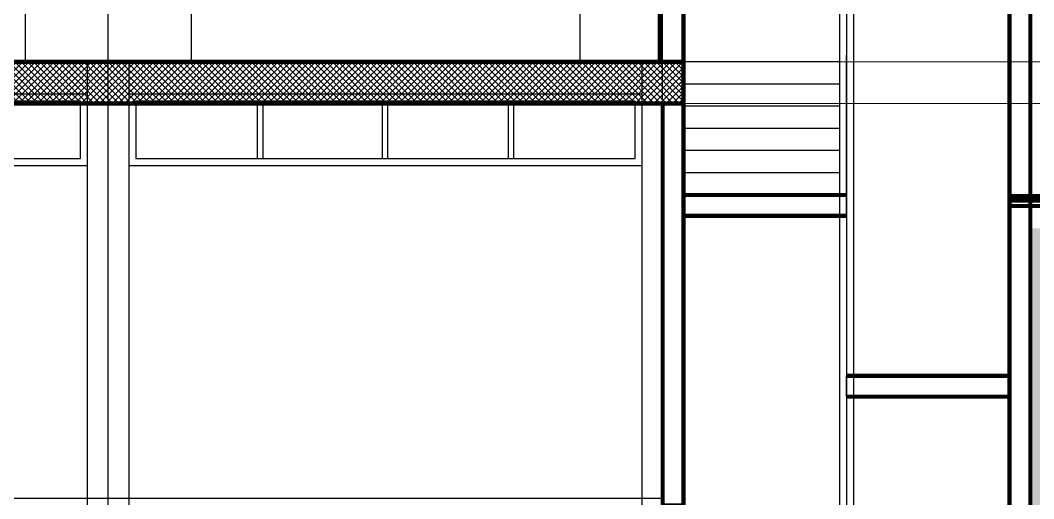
# Model space of a CAD drawing. Extents: x 250879 to 348495, y -51522 to -9360.
# Drawn here: x 291754 to 292485, y -50307 to -49962 of the extents above; entities that cross this region are included whole.
import ezdxf

# ---------------------------------------------------------------- set-up
doc = ezdxf.new("R2010")
doc.units = 0
for name, color, linetype in [('AXIS', 1, 'CONTINUOUS'), ('CURTAIN', 150, 'CONTINUOUS'), ('WALL', 7, 'CONTINUOUS')]:
    doc.layers.add(name, color=color, linetype=linetype)
doc.layers.add('int fram for glaz& landscap obj.', color=252, linetype='CONTINUOUS', lineweight=15)
doc.layers.add('VIS', color=8, linetype='CONTINUOUS', lineweight=18)

msp = doc.modelspace()

# ---------------------------------------------------------------- hatches: boundary and pattern name
at = {"layer": 'AXIS'}
h = msp.add_hatch(dxfattribs=at)
h.set_pattern_fill('ANSI37', color=256, style=0)
h.set_pattern_definition([(45, (19207.2062, -23575.1652), (-2.24506403, 2.24506403), []), (135, (19207.2062, -23575.1652), (-2.24506403, -2.24506403), [])])
h.paths.add_polyline_path([(289219.34358, -49992.17295), (289219.34358, -50009.17295), (289189.34358, -50009.17295), (289189.34358, -50022.17295), (292232.78876, -50022.17295), (292232.78876, -49992.17295)])
at = {"layer": 'int fram for glaz& landscap obj.'}
h = msp.add_hatch(dxfattribs=at)
h.set_pattern_fill('EARTH', color=256, scale=4, angle=45, style=0)
h.set_pattern_definition([(45, (8319.78, -20351.165), (4e-15, 35.9210245), [25.4, -25.4]), (45, (8313.045, -20344.43), (4e-15, 35.9210245), [25.4, -25.4]), (45, (8306.31, -20337.695), (4e-15, 35.9210245), [25.4, -25.4]), (135, (8306.31, -20333.205), (-35.9210245, 4e-15), [25.4, -25.4]), (135, (8313.045, -20326.47), (-35.9210245, 4e-15), [25.4, -25.4]), (135, (8319.78, -20319.734), (-35.9210245, 4e-15), [25.4, -25.4])])
h.paths.add_polyline_path([(292655.24487, -50112.17295), (292482.95335, -50112.17295), (292482.95335, -50328.17295), (292603.88649, -50328.17295)])
h.paths.add_polyline_path([(292603.88649, -50328.17295), (292482.95335, -50328.17295), (292482.95335, -50648.17295), (292527.8, -50648.17295)])
h.paths.add_polyline_path([(292527.8, -50648.17295), (292482.95335, -50648.17295), (292482.95335, -50727.14584), (292437.50717, -50727.14584), (291817.78876, -50727.14584), (291817.78876, -50776.59637), (292497.26473, -50776.59637)])
h.paths.add_polyline_path([(291817.78876, -50727.14584), (291795.06567, -50727.14584), (291417.78876, -50727.14584), (291417.78876, -50776.59637), (291606.72451, -50776.59637), (291817.78876, -50776.59637)])
h.paths.add_polyline_path([(291417.78876, -50727.14584), (291017.78876, -50727.14584), (291017.78876, -50776.59637), (291417.78876, -50776.59637)])
h.paths.add_polyline_path([(291017.78876, -50727.14584), (290995.06567, -50727.14584), (290617.78876, -50727.14584), (290617.78876, -50776.59637), (290741.25098, -50776.59637), (291017.78876, -50776.59637)])

# ---------------------------------------------------------------- linework, layer by layer
at = {"layer": 'AXIS'}
for p, q in [((291817.78876, -50648.17295), (291817.78876, -45795.09533)), ((292217.78876, -50270.36125), (292217.78876, -45795.09533))]:
    msp.add_line(p, q, dxfattribs=at)
at = {"layer": 'CURTAIN', "linetype": 'Continuous'}
for p, q in [((291757.95335, -49318.17295), (291757.95335, -49992.17295)), ((291877.62418, -49318.17295), (291877.62418, -49992.17295)), ((292157.95335, -49318.17295), (292157.95335, -49992.17295)), ((292467.95335, -49318.17295), (292467.95335, -50092.17295)), ((292345.37105, -49640.17295), (292345.37105, -50648.17295)), ((292350.37105, -49640.17295), (292350.37105, -50648.17295)), ((292355.37105, -49640.17295), (292355.37105, -50648.17295)), ((292350.37105, -50088.17295), (292350.37105, -49987.36633)), ((291802.78876, -49992.17295), (291802.78876, -50648.17295)), ((291832.78876, -49992.17295), (291832.78876, -50648.17295)), ((292202.78876, -49992.17295), (292202.78876, -50648.17295)), ((292345.37105, -49992.17295), (292232.78876, -49992.17295)), ((292345.37105, -50008.17295), (292232.78876, -50008.17295)), ((291925.31427, -50020.51779), (291925.31427, -50061.8497)), ((291929.31427, -50020.51779), (291929.31427, -50061.8497)), ((292015.37105, -50020.51779), (292015.37105, -50061.8497)), ((292019.37105, -50020.51779), (292019.37105, -50061.8497)), ((292106.26325, -50020.51779), (292106.26325, -50061.8497)), ((292110.26325, -50020.51779), (292110.26325, -50061.8497)), ((292345.37105, -50024.17295), (292232.78876, -50024.17295)), ((292345.37105, -50040.17295), (292232.78876, -50040.17295)), ((292345.37105, -50056.17295), (292232.78876, -50056.17295)), ((292345.37105, -50072.17295), (292232.78876, -50072.17295))]:
    msp.add_line(p, q, dxfattribs=at)
for points in [[(291802.95335, -50015.51779), (291432.78876, -50015.51779), (291432.78876, -50066.8497), (291802.95335, -50066.8497)], [(292202.95335, -50015.51779), (291832.78876, -50015.51779), (291832.78876, -50066.8497), (292202.95335, -50066.8497)], [(291797.95335, -50020.51779), (291437.78876, -50020.51779), (291437.78876, -50061.8497), (291797.95335, -50061.8497)], [(292197.95335, -50020.51779), (291837.78876, -50020.51779), (291837.78876, -50061.8497), (292197.95335, -50061.8497)]]:
    msp.add_lwpolyline(points, close=True, dxfattribs=at)
at = {"layer": 'VIS', "ltscale": 0.0001}
for p, q in [((288770.05465, -49992.17295), (292978.1768, -49992.17295)), ((288770.05465, -50022.17295), (292997.64877, -50022.17295))]:
    msp.add_line(p, q, dxfattribs=at)
at = {"layer": 'WALL', "linetype": 'Continuous'}
for p, q in [((292345.37105, -50088.17295), (292232.78876, -50088.17295)), ((292217.78876, -50307.17295), (289092.2533, -50307.17295))]:
    msp.add_line(p, q, dxfattribs=at)
at = {"layer": 'WALL', "linetype": 'Continuous', "const_width": 3}
for points in [[(292467.95335, -46694.17295), (292467.95335, -50678.17295)], [(292482.95335, -46694.17295), (292482.95335, -50678.17295)], [(292232.78876, -47624.17295), (292232.78876, -50022.17295), (289397.45959, -50022.17295), (289397.45959, -49318.17295)], [(292232.78876, -49318.17295), (292232.78876, -50648.17295)], [(292230.78862, -49992.17295), (292215.78862, -49992.17295), (292215.78862, -49670.17295)], [(289189.34358, -50022.17295), (292232.78876, -50022.17295), (292232.78876, -49992.17295)], [(292232.78876, -49992.17295), (289219.34358, -49992.17295)], [(292232.78876, -49992.17295), (289219.34358, -49992.17295)], [(292232.78876, -50312.17295), (292217.78876, -50312.17295), (292217.78876, -50022.17295)], [(292232.78876, -50088.17295), (292350.37105, -50088.17295)], [(293208.67491, -50089.09427), (292467.95335, -50089.09427)], [(293203.14378, -50092.17295), (292467.95335, -50092.17295)], [(293195.95742, -50096.17295), (292467.95335, -50096.17295)], [(292232.78876, -50103.17295), (292350.37105, -50103.17295)], [(292467.95335, -50218.60105), (292350.37105, -50218.60105)], [(292467.95335, -50233.60105), (292350.37105, -50233.60105)]]:
    msp.add_lwpolyline(points, dxfattribs=at)
at = {"layer": 'WALL', "linetype": 'Continuous'}
for points in [[(292232.78876, -47624.17295), (292232.78876, -50022.17295), (289397.45959, -50022.17295), (289397.45959, -47624.17295)], [(289189.34358, -50022.17295), (292232.78876, -50022.17295), (292232.78876, -49992.17295), (289219.34358, -49992.17295)]]:
    msp.add_lwpolyline(points, dxfattribs=at)
for points in [[(292350.37105, -50088.17295), (292232.78876, -50088.17295), (292232.78876, -50103.17295), (292350.37105, -50103.17295)], [(292350.37105, -50218.60105), (292467.95335, -50218.60105), (292467.95335, -50233.60105), (292350.37105, -50233.60105)]]:
    msp.add_lwpolyline(points, close=True, dxfattribs=at)

doc.saveas('drawing.dxf')
